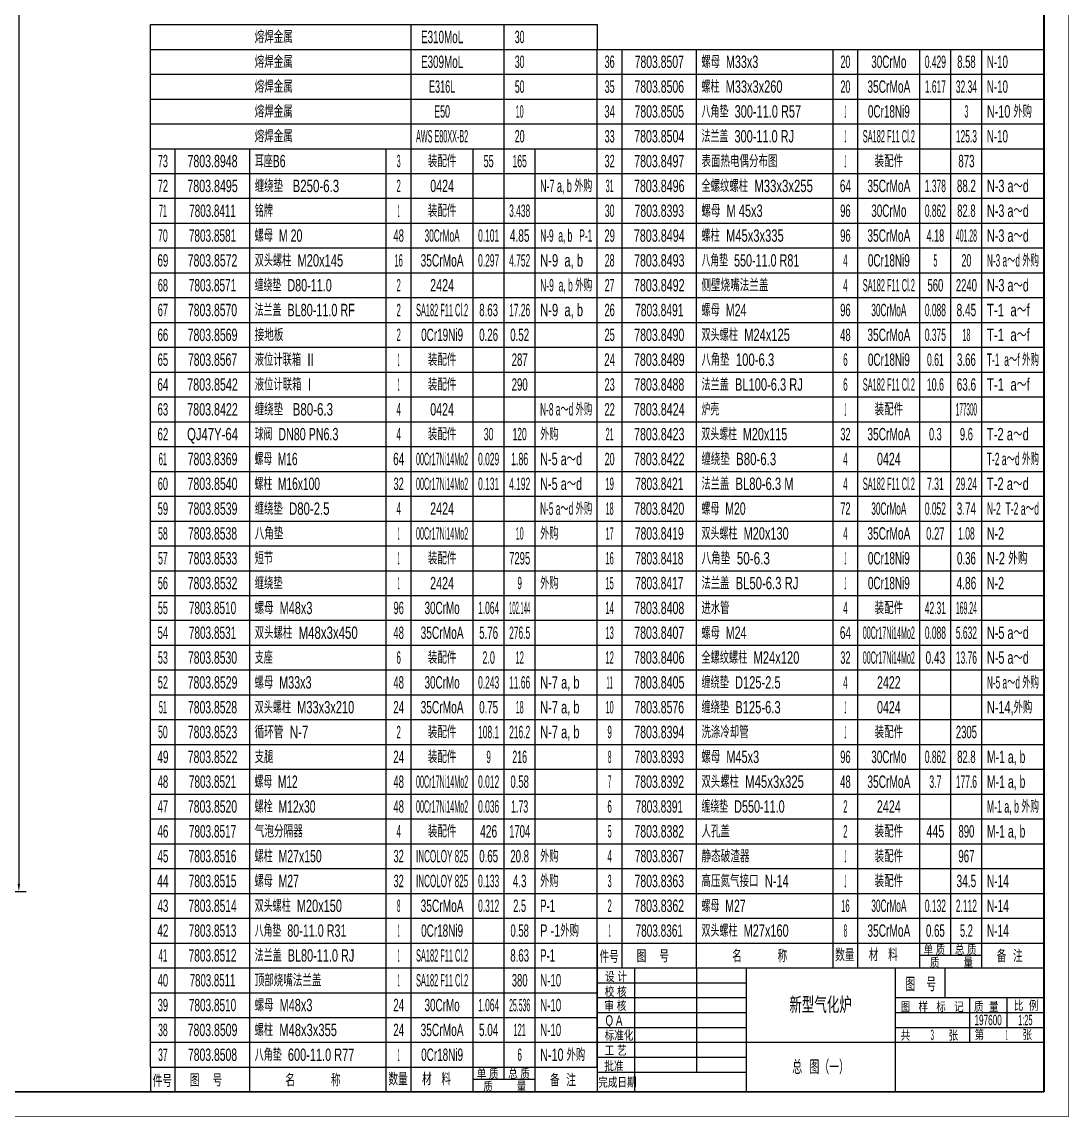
# Model space of a CAD drawing. Extents: x -3 to 21028, y -3 to 29728.
# Drawn here: x 10480 to 21028, y -3 to 11027 of the extents above; entities that cross this region are included whole.
import ezdxf
from ezdxf.enums import TextEntityAlignment as Align

# ---------------------------------------------------------------- set-up
doc = ezdxf.new("R2010")
doc.units = 0
doc.header["$LTSCALE"] = 200
doc.header["$MEASUREMENT"] = 0
doc.layers.get('0').update_dxf_attribs({"linetype": 'CONTINUOUS'})
doc.layers.get('DEFPOINTS').update_dxf_attribs({"linetype": 'CONTINUOUS'})
for name, color, linetype in [('01', 7, 'CONTINUOUS'), ('02', 1, 'CONTINUOUS'), ('08', 1, 'CONTINUOUS'), ('11', 3, 'CONTINUOUS')]:
    doc.layers.add(name, color=color, linetype=linetype)
doc.styles.get("Standard").update_dxf_attribs({"font": 'thenor.shx', "width": 0.707, "bigfont": 'hztxt.shx'})
doc.dimstyles.new('INTE', dxfattribs={"dimscale": 25, "dimtxt": 3.5, "dimasz": 3, "dimexe": 3, "dimexo": 0, "dimgap": 1, "dimtad": 1, "dimdec": 3, "dimdsep": 46, "dimtxsty": 'Standard', "dimcen": 0, "dimclrd": 1, "dimclre": 1, "dimclrt": 3, "dimaunit": 1, "dimadec": 0, "dimazin": 0, "dimtfac": 1, "dimtdec": 4, "dimtofl": 0, "dimtmove": 0, "dimatfit": 0, "dimfxl": 0, "dimtzin": 0, "dimarcsym": 0})

# ---------------------------------------------------------------- blocks, each defined once
blk = doc.blocks.new('*U3')
at = {"layer": '02'}
for points, const_width in [([(841, 0), (841, 1189)], 0.25), ([(831, 10), (831, 1179)], 0.7), ([(25, 10), (831, 10)], 0.7), ([(0, 0), (841, 0)], 0.25)]:
    blk.add_lwpolyline(points, dxfattribs=dict(at, const_width=const_width))
blk = doc.blocks.new('*D438')
at = {"color": 1, "linetype": 'ByBlock'}
for p, q in [((6834, 27965), (10524, 27965)), ((10449, 27890), (10449, 2344)), ((9669, 2269), (10524, 2269))]:
    blk.add_line(p, q, dxfattribs=at)
for points in [[(10437, 27890), (10462, 27890), (10449, 27965)], [(10437, 2344), (10462, 2344), (10449, 2269)]]:
    blk.add_solid(points, dxfattribs=at)
at = {"layer": 'DEFPOINTS', "color": 0, "linetype": 'ByBlock'}
for p in [(6834, 27965), (9669, 2269), (10449, 2269)]:
    blk.add_point(p, dxfattribs=at)
at = {"color": 3, "linetype": 'ByBlock', "insert": (10380, 15117), "char_height": 87.5, "attachment_point": 5, "rotation": 90}
blk.add_mtext('≈25685', dxfattribs=at)
blk = doc.blocks.new('*U442', base_point=(415, 55))
at = {"layer": '01'}
blk.add_line((235, 65), (235, 55), dxfattribs=at)
at = {"layer": '02'}
for p, q in [((235, 65), (415, 65)), ((245, 55), (245, 65)), ((275, 55), (275, 65)), ((330, 55), (330, 65)), ((340, 55), (340, 65)), ((365, 55), (365, 65)), ((377.5, 60), (377.5, 65)), ((390, 55), (390, 65)), ((390, 60), (365, 60))]:
    blk.add_line(p, q, dxfattribs=at)
at = {"color": 3, "width": 0.707}
for s, height, p in [('件号', 5, (235.9, 56.97)), ('图    号', 5, (250.89, 57.19)), ('名           称', 5, (289.35, 57.27)), ('数量', 5, (330.86, 57.68)), ('材   料', 5, (344.38, 57.72)), ('单 质', 4, (366.52, 60.21)), ('总 质', 4, (379.12, 60.21)), ('备  注', 5, (396, 57.27)), ('质', 4, (369.1, 54.98)), ('量', 4, (382.56, 55.08))]:
    blk.add_text(s, height=height, dxfattribs=at).set_placement(p)
blk = doc.blocks.new('LINEBLOCK', base_point=(16275, 2000))
at = {"layer": '01'}
for p, q in [((16275, 1750), (16275, 2000)), ((16525, 1750), (16525, 2000)), ((17275, 1750), (17275, 2000)), ((18650, 1750), (18650, 2000)), ((18900, 1750), (18900, 2000)), ((19525, 1750), (19525, 2000)), ((19837.5, 1750), (19837.5, 2000)), ((20150, 1750), (20150, 2000)), ((20775, 1750), (20775, 2000))]:
    blk.add_line(p, q, dxfattribs=at)
at = {"layer": '02'}
blk.add_line((16275, 2000), (20775, 2000), dxfattribs=at)
blk = doc.blocks.new('*U444', base_point=(16275, 10750))
at = {"layer": '01'}
for p, q in [((16275, 10500), (16275, 10750)), ((16275, 10750), (20775, 10750)), ((16525, 10500), (16525, 10750)), ((17275, 10500), (17275, 10750)), ((18650, 10500), (18650, 10750)), ((18900, 10500), (18900, 10750)), ((19525, 10500), (19525, 10750)), ((19837.5, 10500), (19837.5, 10750)), ((20150, 10500), (20150, 10750)), ((20775, 10500), (20775, 10750))]:
    blk.add_line(p, q, dxfattribs=at)
blk = doc.blocks.new('*U445', base_point=(415, 55))
at = {"layer": '01'}
blk.add_line((235, 65), (235, 55), dxfattribs=at)
at = {"layer": '02'}
for p, q in [((235, 65), (415, 65)), ((245, 55), (245, 65)), ((275, 55), (275, 65)), ((330, 55), (330, 65)), ((340, 55), (340, 65)), ((365, 55), (365, 65)), ((377.5, 60), (377.5, 65)), ((390, 55), (390, 65)), ((390, 60), (365, 60))]:
    blk.add_line(p, q, dxfattribs=at)
at = {"color": 3, "width": 0.707}
for s, height, p in [('件号', 5, (235.9, 56.97)), ('图    号', 5, (250.89, 57.19)), ('名           称', 5, (289.35, 57.27)), ('数量', 5, (330.86, 57.68)), ('材   料', 5, (344.38, 57.72)), ('单 质', 4, (366.52, 60.21)), ('总 质', 4, (379.12, 60.21)), ('备  注', 5, (396, 57.27)), ('质', 4, (369.1, 54.98)), ('量', 4, (382.56, 55.08))]:
    blk.add_text(s, height=height, dxfattribs=at).set_placement(p)

msp = doc.modelspace()

# ---------------------------------------------------------------- linework, layer by layer
at = {"layer": '01'}
for p, q in [((11775, 10500), (11775, 11000)), ((11775, 11000), (16275, 11000)), ((14400, 10500), (14400, 11000)), ((15337.5, 10500), (15337.5, 11000)), ((16275, 11000), (16275, 10750)), ((16275, 10500), (16275, 10750)), ((11775, 10250), (11775, 10500)), ((11775, 10500), (16275, 10500)), ((11775, 10250), (11775, 10500)), ((14400, 10250), (14400, 10500)), ((14400, 10250), (14400, 10500)), ((15337.5, 10250), (15337.5, 10500)), ((15337.5, 10250), (15337.5, 10500)), ((16275, 10250), (16275, 10500)), ((16275, 10250), (16275, 10500)), ((11775, 10000), (11775, 10250)), ((11775, 10000), (11775, 10250)), ((14400, 10000), (14400, 10250)), ((14400, 10000), (14400, 10250)), ((15337.5, 10000), (15337.5, 10250)), ((15337.5, 10000), (15337.5, 10250)), ((16275, 10000), (16275, 10250)), ((16275, 10000), (16275, 10250)), ((11775, 9750), (11775, 10000)), ((11775, 9750), (11775, 10000)), ((14400, 9750), (14400, 10000)), ((14400, 9750), (14400, 10000)), ((15337.5, 9750), (15337.5, 10000)), ((15337.5, 9750), (15337.5, 10000)), ((16275, 9750), (16275, 10000)), ((16275, 9750), (16275, 10000)), ((11775, 9500), (11775, 9750)), ((14400, 9500), (14400, 9750)), ((15337.5, 9500), (15337.5, 9750)), ((16275, 9500), (16275, 9750)), ((16275, 1500), (20775, 1500)), ((16275, 1500), (16275, 250)), ((17775, 1500), (17775, 250)), ((19275, 1500), (19275, 250)), ((19775, 1500), (19775, 1200)), ((19275, 1200), (20775, 1200)), ((20025, 1200), (20025, 750)), ((20400, 1200), (20400, 900)), ((19275, 1050), (20775, 1050)), ((19275, 900), (20775, 900)), ((17775, 750), (20775, 750))]:
    msp.add_line(p, q, dxfattribs=at)
at = {"layer": '02'}
for p, q in [((11775, 10750), (16275, 10750)), ((11775, 10500), (16275, 10500)), ((11775, 10250), (16275, 10250)), ((14400, 10250), (16275, 10250)), ((11775, 10000), (16275, 10000)), ((14400, 10000), (16275, 10000)), ((14400, 9750), (16275, 9750)), ((16650, 1500), (16650, 250)), ((17275, 1500), (17275, 450)), ((16275, 1350), (17775, 1350)), ((16275, 1200), (17775, 1200)), ((16275, 1050), (17775, 1050)), ((16275, 900), (17775, 900)), ((16275, 750), (17775, 750)), ((16275, 600), (17775, 600)), ((16275, 450), (17775, 450))]:
    msp.add_line(p, q, dxfattribs=at)
at = {"layer": '08'}
for p in [(20775, 1500), (16275, 250)]:
    msp.add_point(p, dxfattribs=at)

# ---------------------------------------------------------------- block references
at = {"layer": '01', "xscale": 25, "yscale": 25, "zscale": 25}
for name, p in [('*U3', (0, 0)), ('*U442', (20775, 1500)), ('*U445', (16275, 250))]:
    msp.add_blockref(name, p, dxfattribs=at)
at = {"layer": '08'}
for name, p in [('*U444', (16275, 10750)), ('LINEBLOCK', (16275, 10500)), ('LINEBLOCK', (16275, 10250)), ('LINEBLOCK', (16275, 10000)), ('LINEBLOCK', (11775, 9750)), ('LINEBLOCK', (16275, 9750)), ('LINEBLOCK', (11775, 9500)), ('LINEBLOCK', (16275, 9500)), ('LINEBLOCK', (11775, 9250)), ('LINEBLOCK', (16275, 9250)), ('LINEBLOCK', (11775, 9000)), ('LINEBLOCK', (16275, 9000)), ('LINEBLOCK', (11775, 8750)), ('LINEBLOCK', (16275, 8750)), ('LINEBLOCK', (11775, 8500)), ('LINEBLOCK', (16275, 8500)), ('LINEBLOCK', (11775, 8250)), ('LINEBLOCK', (16275, 8250)), ('LINEBLOCK', (11775, 8000)), ('LINEBLOCK', (16275, 8000)), ('LINEBLOCK', (11775, 7750)), ('LINEBLOCK', (16275, 7750)), ('LINEBLOCK', (11775, 7500)), ('LINEBLOCK', (16275, 7500)), ('LINEBLOCK', (11775, 7250)), ('LINEBLOCK', (16275, 7250)), ('LINEBLOCK', (11775, 7000)), ('LINEBLOCK', (16275, 7000)), ('LINEBLOCK', (11775, 6750)), ('LINEBLOCK', (16275, 6750)), ('LINEBLOCK', (11775, 6500)), ('LINEBLOCK', (16275, 6500)), ('LINEBLOCK', (11775, 6250)), ('LINEBLOCK', (16275, 6250)), ('LINEBLOCK', (11775, 6000)), ('LINEBLOCK', (16275, 6000)), ('LINEBLOCK', (11775, 5750)), ('LINEBLOCK', (16275, 5750)), ('LINEBLOCK', (11775, 5500)), ('LINEBLOCK', (16275, 5500)), ('LINEBLOCK', (11775, 5250)), ('LINEBLOCK', (16275, 5250)), ('LINEBLOCK', (11775, 5000)), ('LINEBLOCK', (16275, 5000)), ('LINEBLOCK', (11775, 4750)), ('LINEBLOCK', (16275, 4750)), ('LINEBLOCK', (11775, 4500)), ('LINEBLOCK', (16275, 4500)), ('LINEBLOCK', (11775, 4250)), ('LINEBLOCK', (16275, 4250)), ('LINEBLOCK', (11775, 4000)), ('LINEBLOCK', (16275, 4000)), ('LINEBLOCK', (11775, 3750)), ('LINEBLOCK', (16275, 3750)), ('LINEBLOCK', (11775, 3500)), ('LINEBLOCK', (16275, 3500)), ('LINEBLOCK', (11775, 3250)), ('LINEBLOCK', (16275, 3250)), ('LINEBLOCK', (11775, 3000)), ('LINEBLOCK', (16275, 3000)), ('LINEBLOCK', (11775, 2750)), ('LINEBLOCK', (16275, 2750)), ('LINEBLOCK', (11775, 2500)), ('LINEBLOCK', (16275, 2500)), ('LINEBLOCK', (11775, 2250)), ('LINEBLOCK', (16275, 2250)), ('LINEBLOCK', (11775, 2000)), ('LINEBLOCK', (16275, 2000)), ('LINEBLOCK', (11775, 1750)), ('LINEBLOCK', (11775, 1500)), ('LINEBLOCK', (11775, 1250)), ('LINEBLOCK', (11775, 1000)), ('LINEBLOCK', (11775, 750))]:
    msp.add_blockref(name, p, dxfattribs=at)

# ---------------------------------------------------------------- texts
at = {"color": 3, "width": 0.707}
for s, height, p in [('设 计', 105, (16354.0185, 1357.8452)), ('图   号', 140, (19379.9849, 1263.6042)), ('校 核', 105, (16350.2337, 1204.7429)), ('审 核', 105, (16346.7488, 1063.3467)), ('图   样   标   记', 105, (19331.8667, 1053.9459)), ('质  量', 105, (20069.5229, 1055.4882)), ('比  例', 105, (20471.3597, 1066.0144)), ('Q A', 105, (16358.0665, 917.8735)), ('第              张', 105, (20076.0206, 771.4561)), ('标准化', 105, (16350.2337, 765.8592)), ('共              张', 105, (19331.5832, 766.193)), ('工 艺', 105, (16350.2337, 614.0694)), ('批准', 105, (16346.7488, 457.421)), ('完成日期', 105, (16285.5662, 293.145))]:
    msp.add_text(s, height=height, dxfattribs=at).set_placement(p)
at = {"layer": '11'}
for s, height, width, p, p2 in [('熔焊金属', 125, 0.698051, (12825, 10812.5), (13207.9583, 10812.5)), ('E310MoL', 125, 0.714962, (14500.2456, 10812.5), (14924.7544, 10812.5)), ('30', 125, 0.622213, (15445.109, 10812.5), (15542.391, 10812.5)), ('熔焊金属', 125, 0.698051, (12825, 10562.5), (13207.9583, 10562.5)), ('螺母  M33x3', 125, 0.692153, (17325, 10562.5), (17897.2064, 10562.5)), ('E309MoL', 125, 0.685591, (14500.2456, 10562.5), (14924.7544, 10562.5)), ('30', 125, 0.622213, (15445.109, 10562.5), (15542.391, 10562.5)), ('36', 125, 0.625398, (16349.2018, 10562.5), (16450.7982, 10562.5)), ('7803.8507', 125, 0.688557, (16652.55, 10562.5), (17147.45, 10562.5)), ('20', 125, 0.636567, (18725.2369, 10562.5), (18824.7631, 10562.5)), ('30CrMo', 125, 0.681446, (19035.75, 10562.5), (19389.25, 10562.5)), ('0.429', 125, 0.544594, (19575, 10562.5), (19787.5, 10562.5)), ('8.58', 125, 0.659867, (19900.9562, 10562.5), (20086.5438, 10562.5)), ('N-10', 125, 0.665425, (20200, 10562.5), (20412.1696, 10562.5)), ('熔焊金属', 125, 0.698051, (12825, 10312.5), (13207.9583, 10312.5)), ('E316L', 125, 0.673333, (14579.9375, 10312.5), (14845.0625, 10312.5)), ('50', 125, 0.622213, (15445.109, 10312.5), (15542.391, 10312.5)), ('35', 125, 0.624881, (16349.5634, 10312.5), (16450.4366, 10312.5)), ('7803.8506', 125, 0.688714, (16650.358, 10312.5), (17149.642, 10312.5)), ('螺柱  M33x3x260', 125, 0.696524, (17325, 10312.5), (18141.0654, 10312.5)), ('20', 125, 0.636567, (18725.2369, 10312.5), (18824.7631, 10312.5)), ('35CrMoA', 125, 0.686, (18995.9813, 10312.5), (19429.0187, 10312.5)), ('1.617', 125, 0.665412, (19575.2, 10312.5), (19787.3, 10312.5)), ('32.34', 125, 0.557377, (19887.5, 10312.5), (20100, 10312.5)), ('N-10', 125, 0.665425, (20200, 10312.5), (20412.1696, 10312.5)), ('熔焊金属', 125, 0.698051, (12825, 10062.5), (13207.9583, 10062.5)), ('E50', 125, 0.652637, (14632.9277, 10062.5), (14792.0723, 10062.5)), ('10', 125, 0.606076, (15453.9465, 10062.5), (15533.5535, 10062.5)), ('34', 125, 0.628444, (16346.975, 10062.5), (16453.025, 10062.5)), ('7803.8505', 125, 0.688688, (16650.7197, 10062.5), (17149.2803, 10062.5)), ('八角垫  300-11.0 R57', 125, 0.705275, (17325, 10062.5), (18328.5472, 10062.5)), ('1', 125, 0.404, (18766.1625, 10062.5), (18783.8375, 10062.5)), ('0Cr18Ni9', 125, 0.685565, (19001.6204, 10062.5), (19423.3796, 10062.5)), ('3', 125, 0.527686, (19974.2447, 10062.5), (20013.2553, 10062.5)), ('N-10 外购', 125, 0.686934, (20200, 10062.5), (20653.822, 10062.5)), ('熔焊金属', 125, 0.698051, (12825, 9812.5), (13207.9583, 9812.5)), ('AWS E80XX-B2', 125, 0.456023, (14450, 9812.5), (14975, 9812.5)), ('20', 125, 0.636567, (15443.9869, 9812.5), (15543.5131, 9812.5)), ('33', 125, 0.624881, (16349.5634, 9812.5), (16450.4366, 9812.5)), ('7803.8504', 125, 0.688872, (16648.1312, 9812.5), (17151.8688, 9812.5)), ('法兰盖  300-11.0 RJ', 125, 0.702071, (17325, 9812.5), (18257.4164, 9812.5)), ('1', 125, 0.404, (18766.1625, 9812.5), (18783.8375, 9812.5)), ('SA182 F11 Cl.2', 125, 0.517875, (18950, 9812.5), (19475, 9812.5)), ('125.3', 125, 0.609009, (19887.5, 9812.5), (20100, 9812.5)), ('N-10', 125, 0.665425, (20200, 9812.5), (20412.1696, 9812.5)), ('73', 125, 0.624881, (11849.5634, 9562.5), (11950.4366, 9562.5)), ('7803.8948', 125, 0.688883, (12147.9768, 9562.5), (12652.0232, 9562.5)), ('耳座B6', 125, 0.685311, (12825, 9562.5), (13135.2597, 9562.5)), ('3', 125, 0.527686, (14255.4947, 9562.5), (14294.5053, 9562.5)), ('装配件', 125, 0.693176, (14568.8906, 9562.5), (14856.1094, 9562.5)), ('55', 125, 0.624881, (15130.8134, 9562.5), (15231.6866, 9562.5)), ('165', 125, 0.647801, (15421.2197, 9562.5), (15566.2803, 9562.5)), ('32', 125, 0.626049, (16348.7399, 9562.5), (16451.2601, 9562.5)), ('7803.8497', 125, 0.688883, (16647.9768, 9562.5), (17152.0232, 9562.5)), ('表面热电偶分布图', 125, 0.699526, (17325, 9562.5), (18090.9167, 9562.5)), ('1', 125, 0.404, (18766.1625, 9562.5), (18783.8375, 9562.5)), ('装配件', 125, 0.693176, (19068.8906, 9562.5), (19356.1094, 9562.5)), ('873', 125, 0.653747, (19912.3822, 9562.5), (20075.1178, 9562.5)), ('72', 125, 0.626049, (11848.7399, 9312.5), (11951.2601, 9312.5)), ('7803.8495', 125, 0.68901, (12146.1465, 9312.5), (12653.8535, 9312.5)), ('缠绕垫   B250-6.3', 125, 0.699595, (12825, 9312.5), (13675.424, 9312.5)), ('2', 125, 0.562593, (14253.5491, 9312.5), (14296.4509, 9312.5)), ('0424', 125, 0.669985, (14593.159, 9312.5), (14831.841, 9312.5)), ('N-7 a, b 外购', 125, 0.572583, (15700, 9312.5), (16225, 9312.5)), ('31', 125, 0.606, (16360.2313, 9312.5), (16439.7687, 9312.5)), ('7803.8496', 125, 0.689035, (16645.7849, 9312.5), (17154.2151, 9312.5)), ('全螺纹螺柱  M33x3x255', 125, 0.704432, (17325, 9312.5), (18447.4226, 9312.5)), ('64', 125, 0.659784, (18719.3307, 9312.5), (18830.6693, 9312.5)), ('35CrMoA', 125, 0.686, (18995.9813, 9312.5), (19429.0187, 9312.5)), ('1.378', 125, 0.618182, (19575, 9312.5), (19787.5, 9312.5)), ('88.2', 125, 0.661092, (19898.3024, 9312.5), (20089.1976, 9312.5)), ('N-3 a～d', 125, 0.685513, (20200, 9312.5), (20622.9159, 9312.5)), ('71', 125, 0.606, (11860.2313, 9062.5), (11939.7687, 9062.5)), ('7803.8411', 125, 0.687541, (12165.8062, 9062.5), (12634.1938, 9062.5)), ('铭牌', 125, 0.665412, (12825, 9062.5), (13008.2963, 9062.5)), ('1', 125, 0.404, (14266.1625, 9062.5), (14283.8375, 9062.5)), ('装配件', 125, 0.693176, (14568.8906, 9062.5), (14856.1094, 9062.5)), ('3.438', 125, 0.557377, (15387.5, 9062.5), (15600, 9062.5)), ('30', 125, 0.622213, (16351.359, 9062.5), (16448.641, 9062.5)), ('7803.8393', 125, 0.688699, (16650.5653, 9062.5), (17149.4347, 9062.5)), ('螺母  M 45x3', 125, 0.693196, (17325, 9062.5), (17941.3939, 9062.5)), ('96', 125, 0.646195, (18722.3715, 9062.5), (18827.6285, 9062.5)), ('30CrMo', 125, 0.681446, (19035.75, 9062.5), (19389.25, 9062.5)), ('0.862', 125, 0.564773, (19575, 9062.5), (19787.5, 9062.5)), ('82.8', 125, 0.659867, (19900.9562, 9062.5), (20086.5438, 9062.5)), ('N-3 a～d', 125, 0.685513, (20200, 9062.5), (20622.9159, 9062.5)), ('70', 125, 0.622213, (11851.359, 8812.5), (11948.641, 8812.5)), ('7803.8581', 125, 0.687892, (12161.3875, 8812.5), (12638.6125, 8812.5)), ('螺母  M 20', 125, 0.68938, (12825, 8812.5), (13305.2404, 8812.5)), ('48', 125, 0.628444, (14221.975, 8812.5), (14328.025, 8812.5)), ('30CrMoA', 125, 0.56, (14535.75, 8812.5), (14889.25, 8812.5)), ('0.101', 125, 0.66563, (15075.1652, 8812.5), (15287.3348, 8812.5)), ('4.85', 125, 0.662654, (15394.7072, 8812.5), (15592.7928, 8812.5)), ('N-9  a, b   P-1', 125, 0.511977, (15700, 8812.5), (16225, 8812.5)), ('29', 125, 0.640341, (16347.1081, 8812.5), (16452.8919, 8812.5)), ('7803.8494', 125, 0.689187, (16643.5581, 8812.5), (17156.4419, 8812.5)), ('螺柱  M45x3x335', 125, 0.696679, (17325, 8812.5), (18153.4939, 8812.5)), ('96', 125, 0.646195, (18722.3715, 8812.5), (18827.6285, 8812.5)), ('35CrMoA', 125, 0.686, (18995.9813, 8812.5), (19429.0187, 8812.5)), ('4.18', 125, 0.657674, (19592.875, 8812.5), (19769.625, 8812.5)), ('401.28', 125, 0.478873, (19887.5, 8812.5), (20100, 8812.5)), ('N-3 a～d', 125, 0.685513, (20200, 8812.5), (20622.9159, 8812.5)), ('69', 125, 0.658769, (11845.5859, 8562.5), (11954.4141, 8562.5)), ('7803.8572', 125, 0.688747, (12149.8961, 8562.5), (12650.1039, 8562.5)), ('双头螺柱  M20x145', 125, 0.703125, (12825, 8562.5), (13715.8474, 8562.5)), ('16', 125, 0.610556, (14233.0393, 8562.5), (14316.9607, 8562.5)), ('35CrMoA', 125, 0.686, (14495.9813, 8562.5), (14929.0187, 8562.5)), ('0.297', 125, 0.575589, (15075, 8562.5), (15287.5, 8562.5)), ('4.752', 125, 0.546613, (15387.5, 8562.5), (15600, 8562.5)), ('N-9  a, b', 125, 0.685957, (15700, 8562.5), (16132.1306, 8562.5)), ('28', 125, 0.636523, (16350.2717, 8562.5), (16449.7283, 8562.5)), ('7803.8493', 125, 0.68901, (16646.1465, 8562.5), (17153.8535, 8562.5)), ('八角垫  550-11.0 R81', 125, 0.705244, (17325, 8562.5), (18310.8722, 8562.5)), ('4', 125, 0.543846, (18752.9062, 8562.5), (18797.0938, 8562.5)), ('0Cr18Ni9', 125, 0.685565, (19001.6204, 8562.5), (19423.3796, 8562.5)), ('5', 125, 0.527686, (19661.7447, 8562.5), (19700.7553, 8562.5)), ('20', 125, 0.636567, (19943.9869, 8562.5), (20043.5131, 8562.5)), ('N-3 a～d 外购', 125, 0.547541, (20200, 8562.5), (20725, 8562.5)), ('68', 125, 0.656007, (11848.7495, 8312.5), (11951.2505, 8312.5)), ('7803.8571', 125, 0.687892, (12161.3875, 8312.5), (12638.6125, 8312.5)), ('缠绕垫  D80-11.0', 125, 0.698895, (12825, 8312.5), (13601.133, 8312.5)), ('2', 125, 0.562593, (14253.5491, 8312.5), (14296.4509, 8312.5)), ('2424', 125, 0.676089, (14592.0717, 8312.5), (14832.9283, 8312.5)), ('N-9  a, b 外购', 125, 0.542728, (15700, 8312.5), (16225, 8312.5)), ('27', 125, 0.636523, (16350.2717, 8312.5), (16449.7283, 8312.5)), ('7803.8492', 125, 0.689067, (16645.323, 8312.5), (17154.677, 8312.5)), ('侧壁烧嘴法兰盖', 125, 0.698523, (17325, 8312.5), (17999.2685, 8312.5)), ('4', 125, 0.543846, (18752.9062, 8312.5), (18797.0938, 8312.5)), ('SA182 F11 Cl.2', 125, 0.517875, (18950, 8312.5), (19475, 8312.5)), ('560', 125, 0.652637, (19601.6777, 8312.5), (19760.8223, 8312.5)), ('2240', 125, 0.618005, (19887.5, 8312.5), (20100, 8312.5)), ('N-3 a～d', 125, 0.685513, (20200, 8312.5), (20622.9159, 8312.5)), ('67', 125, 0.656007, (11848.7495, 8062.5), (11951.2505, 8062.5)), ('7803.8570', 125, 0.688559, (12152.5152, 8062.5), (12647.4848, 8062.5)), ('法兰盖  BL80-11.0 RF', 125, 0.702439, (12825, 8062.5), (13833.2933, 8062.5)), ('2', 125, 0.562593, (14253.5491, 8062.5), (14296.4509, 8062.5)), ('SA182 F11 Cl.2', 125, 0.517875, (14450, 8062.5), (14975, 8062.5)), ('8.63', 125, 0.660719, (15086.6259, 8062.5), (15275.8741, 8062.5)), ('17.26', 125, 0.607228, (15387.5, 8062.5), (15600, 8062.5)), ('N-9  a, b', 125, 0.685957, (15700, 8062.5), (16132.1306, 8062.5)), ('26', 125, 0.639213, (16348.0797, 8062.5), (16451.9203, 8062.5)), ('7803.8491', 125, 0.688242, (16656.8143, 8062.5), (17143.1857, 8062.5)), ('螺母  M24', 125, 0.688375, (17325, 8062.5), (17778.6583, 8062.5)), ('96', 125, 0.646195, (18722.3715, 8062.5), (18827.6285, 8062.5)), ('30CrMoA', 125, 0.56, (19035.75, 8062.5), (19389.25, 8062.5)), ('0.088', 125, 0.576271, (19575, 8062.5), (19787.5, 8062.5)), ('8.45', 125, 0.662654, (19894.7072, 8062.5), (20092.7928, 8062.5)), ('T-1  a～f', 125, 0.685939, (20200, 8062.5), (20631.7534, 8062.5)), ('接地板', 125, 0.695217, (12825, 7812.5), (13114.6736, 7812.5)), ('0Cr19Ni9', 125, 0.68558, (14501.466, 7812.5), (14923.534, 7812.5)), ('双头螺柱  M24x125', 125, 0.703125, (17325, 7812.5), (18215.8474, 7812.5)), ('T-1  a～f', 125, 0.685939, (20200, 7812.5), (20631.7534, 7812.5)), ('66', 125, 0.657953, (11846.5575, 7812.5), (11953.4425, 7812.5)), ('7803.8569', 125, 0.688783, (12149.3865, 7812.5), (12650.6135, 7812.5)), ('2', 125, 0.562593, (14253.5491, 7812.5), (14296.4509, 7812.5)), ('0.26', 125, 0.661125, (15086.2295, 7812.5), (15276.2705, 7812.5)), ('0.52', 125, 0.661333, (15398.2676, 7812.5), (15589.2324, 7812.5)), ('25', 125, 0.638783, (16348.4414, 7812.5), (16451.5586, 7812.5)), ('7803.8490', 125, 0.688885, (16647.9421, 7812.5), (17152.0579, 7812.5)), ('48', 125, 0.628444, (18721.975, 7812.5), (18828.025, 7812.5)), ('35CrMoA', 125, 0.686, (18995.9813, 7812.5), (19429.0187, 7812.5)), ('0.375', 125, 0.568292, (19575, 7812.5), (19787.5, 7812.5)), ('18', 125, 0.606, (19953.9813, 7812.5), (20033.5187, 7812.5)), ('65', 125, 0.657642, (11846.9192, 7562.5), (11953.0808, 7562.5)), ('7803.8567', 125, 0.688557, (12152.55, 7562.5), (12647.45, 7562.5)), ('液位计联箱  II', 125, 0.698343, (12825, 7562.5), (13419.0764, 7562.5)), ('1', 125, 0.404, (14266.1625, 7562.5), (14283.8375, 7562.5)), ('装配件', 125, 0.693176, (14568.8906, 7562.5), (14856.1094, 7562.5)), ('287', 125, 0.661822, (15413.0904, 7562.5), (15574.4096, 7562.5)), ('24', 125, 0.641743, (16345.8529, 7562.5), (16454.1471, 7562.5)), ('7803.8489', 125, 0.689091, (16644.9677, 7562.5), (17155.0323, 7562.5)), ('八角垫  100-6.3', 125, 0.704641, (17325, 7562.5), (18058.2453, 7562.5)), ('6', 125, 0.600695, (18752.4887, 7562.5), (18797.5113, 7562.5)), ('0Cr18Ni9', 125, 0.685565, (19001.6204, 7562.5), (19423.3796, 7562.5)), ('0.61', 125, 0.65554, (19597.259, 7562.5), (19765.241, 7562.5)), ('3.66', 125, 0.660883, (19898.7643, 7562.5), (20088.7357, 7562.5)), ('T-1  a～f 外购', 125, 0.540495, (20200, 7562.5), (20725, 7562.5)), ('64', 125, 0.659784, (11844.3307, 7312.5), (11955.6693, 7312.5)), ('7803.8542', 125, 0.689056, (12145.4774, 7312.5), (12654.5226, 7312.5)), ('液位计联箱  I', 125, 0.697944, (12825, 7312.5), (13392.5639, 7312.5)), ('1', 125, 0.404, (14266.1625, 7312.5), (14283.8375, 7312.5)), ('装配件', 125, 0.693176, (14568.8906, 7312.5), (14856.1094, 7312.5)), ('290', 125, 0.661921, (15412.9012, 7312.5), (15574.5988, 7312.5)), ('23', 125, 0.638783, (16348.4414, 7312.5), (16451.5586, 7312.5)), ('7803.8488', 125, 0.688872, (16648.1312, 7312.5), (17151.8688, 7312.5)), ('法兰盖  BL100-6.3 RJ', 125, 0.702495, (17325, 7312.5), (18345.7914, 7312.5)), ('6', 125, 0.600695, (18752.4887, 7312.5), (18797.5113, 7312.5)), ('SA182 F11 Cl.2', 125, 0.517875, (18950, 7312.5), (19475, 7312.5)), ('10.6', 125, 0.656491, (19595.1018, 7312.5), (19767.3982, 7312.5)), ('63.6', 125, 0.679282, (19896.12, 7312.5), (20091.38, 7312.5)), ('T-1  a～f', 125, 0.685939, (20200, 7312.5), (20631.7534, 7312.5)), ('63', 125, 0.657642, (11846.9192, 7062.5), (11953.0808, 7062.5)), ('7803.8422', 125, 0.689056, (12145.4774, 7062.5), (12654.5226, 7062.5)), ('缠绕垫   B80-6.3', 125, 0.699021, (12825, 7062.5), (13613.5615, 7062.5)), ('4', 125, 0.543846, (14252.9062, 7062.5), (14297.0938, 7062.5)), ('0424', 125, 0.669985, (14593.159, 7062.5), (14831.841, 7062.5)), ('N-8 a～d 外购', 125, 0.547541, (15700, 7062.5), (16225, 7062.5)), ('22', 125, 0.639754, (16347.6178, 7062.5), (16452.3822, 7062.5)), ('7803.8424', 125, 0.689176, (16643.7125, 7062.5), (17156.2875, 7062.5)), ('炉壳', 125, 0.669952, (17325, 7062.5), (17502.5683, 7062.5)), ('1', 125, 0.404, (18766.1625, 7062.5), (18783.8375, 7062.5)), ('装配件', 125, 0.693176, (19068.8906, 7062.5), (19356.1094, 7062.5)), ('177300', 125, 0.441468, (19887.5, 7062.5), (20100, 7062.5)), ('球阀  DN80 PN6.3', 125, 0.701552, (12825, 6812.5), (13668.0595, 6812.5)), ('装配件', 125, 0.693176, (14568.8906, 6812.5), (14856.1094, 6812.5)), ('外购', 125, 0.677042, (15700, 6812.5), (15884.9329, 6812.5)), ('双头螺柱  M20x115', 125, 0.703007, (17325, 6812.5), (18189.3349, 6812.5)), ('62', 125, 0.658345, (11846.0956, 6812.5), (11953.9044, 6812.5)), ('QJ47Y-64', 125, 0.689176, (12143.7125, 6812.5), (12656.2875, 6812.5)), ('4', 125, 0.543846, (14252.9062, 6812.5), (14297.0938, 6812.5)), ('30', 125, 0.622213, (15132.609, 6812.5), (15229.891, 6812.5)), ('120', 125, 0.646427, (15423.0152, 6812.5), (15564.4848, 6812.5)), ('21', 125, 0.623098, (16359.1092, 6812.5), (16440.8908, 6812.5)), ('7803.8423', 125, 0.688999, (16646.3009, 6812.5), (17153.6991, 6812.5)), ('32', 125, 0.626049, (18723.7399, 6812.5), (18826.2601, 6812.5)), ('35CrMoA', 125, 0.686, (18995.9813, 6812.5), (19429.0187, 6812.5)), ('0.3', 125, 0.640711, (19617.5224, 6812.5), (19744.9776, 6812.5)), ('9.6', 125, 0.657574, (19927.8652, 6812.5), (20059.6348, 6812.5)), ('T-2 a～d', 125, 0.685513, (20200, 6812.5), (20622.9159, 6812.5)), ('61', 125, 0.646294, (11857.587, 6562.5), (11942.413, 6562.5)), ('7803.8369', 125, 0.688783, (12149.3865, 6562.5), (12650.6135, 6562.5)), ('螺母  M16', 125, 0.687446, (12825, 6562.5), (13256.5298, 6562.5)), ('64', 125, 0.659784, (14219.3307, 6562.5), (14330.6693, 6562.5)), ('00Cr17Ni14Mo2', 125, 0.493534, (14450, 6562.5), (14975, 6562.5)), ('0.029', 125, 0.562617, (15075, 6562.5), (15287.5, 6562.5)), ('1.86', 125, 0.656491, (15407.6018, 6562.5), (15579.8982, 6562.5)), ('N-5 a～d', 125, 0.685513, (15700, 6562.5), (16122.9159, 6562.5)), ('20', 125, 0.636567, (16350.2369, 6562.5), (16449.7631, 6562.5)), ('7803.8422', 125, 0.689056, (16645.4774, 6562.5), (17154.5226, 6562.5)), ('缠绕垫  B80-6.3', 125, 0.698651, (17325, 6562.5), (18078.2115, 6562.5)), ('4', 125, 0.543846, (18752.9062, 6562.5), (18797.0938, 6562.5)), ('0424', 125, 0.669985, (19093.159, 6562.5), (19331.841, 6562.5)), ('T-2 a～d 外购', 125, 0.547541, (20200, 6562.5), (20725, 6562.5)), ('60', 125, 0.656039, (11848.7147, 6312.5), (11951.2853, 6312.5)), ('7803.8540', 125, 0.688874, (12148.0965, 6312.5), (12651.9035, 6312.5)), ('螺柱  M16x100', 125, 0.694034, (12825, 6312.5), (13481.9904, 6312.5)), ('32', 125, 0.626049, (14223.7399, 6312.5), (14326.2601, 6312.5)), ('00Cr17Ni14Mo2', 125, 0.493534, (14450, 6312.5), (14975, 6312.5)), ('0.131', 125, 0.66563, (15075.1652, 6312.5), (15287.3348, 6312.5)), ('4.192', 125, 0.58348, (15387.5, 6312.5), (15600, 6312.5)), ('N-5 a～d', 125, 0.685513, (15700, 6312.5), (16122.9159, 6312.5)), ('19', 125, 0.612447, (16357.0677, 6312.5), (16442.9323, 6312.5)), ('7803.8421', 125, 0.68823, (16656.9688, 6312.5), (17143.0312, 6312.5)), ('法兰盖  BL80-6.3 M', 125, 0.702052, (17325, 6312.5), (18253.7558, 6312.5)), ('4', 125, 0.543846, (18752.9062, 6312.5), (18797.0938, 6312.5)), ('SA182 F11 Cl.2', 125, 0.517875, (18950, 6312.5), (19475, 6312.5)), ('7.31', 125, 0.655268, (19597.2938, 6312.5), (19765.2062, 6312.5)), ('29.24', 125, 0.556739, (19887.5, 6312.5), (20100, 6312.5)), ('T-2 a～d', 125, 0.685513, (20200, 6312.5), (20622.9159, 6312.5)), ('59', 125, 0.626756, (11848.2302, 6062.5), (11951.7698, 6062.5)), ('7803.8539', 125, 0.688783, (12149.3865, 6062.5), (12650.6135, 6062.5)), ('缠绕垫  D80-2.5', 125, 0.698651, (12825, 6062.5), (13578.2115, 6062.5)), ('4', 125, 0.543846, (14252.9062, 6062.5), (14297.0938, 6062.5)), ('2424', 125, 0.676089, (14592.0717, 6062.5), (14832.9283, 6062.5)), ('N-5 a～d 外购', 125, 0.547541, (15700, 6062.5), (16225, 6062.5)), ('18', 125, 0.606, (16360.2313, 6062.5), (16439.7687, 6062.5)), ('7803.8420', 125, 0.688874, (16648.0965, 6062.5), (17151.9035, 6062.5)), ('螺母  M20', 125, 0.688018, (17325, 6062.5), (17769.8904, 6062.5)), ('72', 125, 0.626049, (18723.7399, 6062.5), (18826.2601, 6062.5)), ('30CrMoA', 125, 0.56, (19035.75, 6062.5), (19389.25, 6062.5)), ('0.052', 125, 0.564773, (19575, 6062.5), (19787.5, 6062.5)), ('3.74', 125, 0.661872, (19896.5375, 6062.5), (20090.9625, 6062.5)), ('N-2  T-2 a～d', 125, 0.529269, (20200, 6062.5), (20725, 6062.5)), ('58', 125, 0.62216, (11851.3937, 5812.5), (11948.6063, 5812.5)), ('7803.8538', 125, 0.688557, (12152.55, 5812.5), (12647.45, 5812.5)), ('八角垫', 125, 0.701025, (12825, 5812.5), (13113.037, 5812.5)), ('1', 125, 0.404, (14266.1625, 5812.5), (14283.8375, 5812.5)), ('00Cr17Ni14Mo2', 125, 0.493534, (14450, 5812.5), (14975, 5812.5)), ('10', 125, 0.606076, (15453.9465, 5812.5), (15533.5535, 5812.5)), ('外购', 125, 0.677042, (15700, 5812.5), (15884.9329, 5812.5)), ('17', 125, 0.606, (16360.2313, 5812.5), (16439.7687, 5812.5)), ('7803.8419', 125, 0.688465, (16653.8052, 5812.5), (17146.1948, 5812.5)), ('双头螺柱  M20x130', 125, 0.70307, (17325, 5812.5), (18203.4189, 5812.5)), ('4', 125, 0.543846, (18752.9062, 5812.5), (18797.0938, 5812.5)), ('35CrMoA', 125, 0.686, (18995.9813, 5812.5), (19429.0187, 5812.5)), ('0.27', 125, 0.660114, (19588.4215, 5812.5), (19774.0785, 5812.5)), ('1.08', 125, 0.655268, (19909.7938, 5812.5), (20077.7062, 5812.5)), ('N-2', 125, 0.656741, (20200, 5812.5), (20373.2202, 5812.5)), ('57', 125, 0.62216, (11851.3937, 5562.5), (11948.6063, 5562.5)), ('7803.8533', 125, 0.688688, (12150.7197, 5562.5), (12649.2803, 5562.5)), ('短节', 125, 0.677042, (12825, 5562.5), (13009.9329, 5562.5)), ('1', 125, 0.404, (14266.1625, 5562.5), (14283.8375, 5562.5)), ('装配件', 125, 0.693176, (14568.8906, 5562.5), (14856.1094, 5562.5)), ('7295', 125, 0.630818, (15387.5, 5562.5), (15600, 5562.5)), ('16', 125, 0.610556, (16358.0393, 5562.5), (16441.9607, 5562.5)), ('7803.8418', 125, 0.68823, (16656.9688, 5562.5), (17143.0312, 5562.5)), ('八角垫  50-6.3', 125, 0.70449, (17325, 5562.5), (18014.0578, 5562.5)), ('1', 125, 0.404, (18766.1625, 5562.5), (18783.8375, 5562.5)), ('0Cr18Ni9', 125, 0.685565, (19001.6204, 5562.5), (19423.3796, 5562.5)), ('0.36', 125, 0.661125, (19898.7295, 5562.5), (20088.7705, 5562.5)), ('N-2 外购', 125, 0.684838, (20200, 5562.5), (20609.6345, 5562.5)), ('56', 125, 0.625398, (11849.2018, 5312.5), (11950.7982, 5312.5)), ('7803.8532', 125, 0.688747, (12149.8961, 5312.5), (12650.1039, 5312.5)), ('缠绕垫', 125, 0.685093, (12825, 5312.5), (13106.4907, 5312.5)), ('1', 125, 0.404, (14266.1625, 5312.5), (14283.8375, 5312.5)), ('2424', 125, 0.676089, (14592.0717, 5312.5), (14832.9283, 5312.5)), ('9', 125, 0.579528, (15471.2356, 5312.5), (15516.2644, 5312.5)), ('外购', 125, 0.677042, (15700, 5312.5), (15884.9329, 5312.5)), ('15', 125, 0.609833, (16358.4009, 5312.5), (16441.5991, 5312.5)), ('7803.8417', 125, 0.68823, (16656.9688, 5312.5), (17143.0312, 5312.5)), ('法兰盖  BL50-6.3 RJ', 125, 0.702292, (17325, 5312.5), (18301.6039, 5312.5)), ('1', 125, 0.404, (18766.1625, 5312.5), (18783.8375, 5312.5)), ('0Cr18Ni9', 125, 0.685565, (19001.6204, 5312.5), (19423.3796, 5312.5)), ('4.86', 125, 0.662805, (19894.3455, 5312.5), (20093.1545, 5312.5)), ('N-2', 125, 0.656741, (20200, 5312.5), (20373.2202, 5312.5)), ('55', 125, 0.624881, (11849.5634, 5062.5), (11950.4366, 5062.5)), ('7803.8510', 125, 0.687895, (12161.3527, 5062.5), (12638.6473, 5062.5)), ('螺母  M48x3', 125, 0.692374, (12825, 5062.5), (13406.0439, 5062.5)), ('96', 125, 0.646195, (14222.3715, 5062.5), (14327.6285, 5062.5)), ('30CrMo', 125, 0.681446, (14535.75, 5062.5), (14889.25, 5062.5)), ('1.064', 125, 0.596491, (15075, 5062.5), (15287.5, 5062.5)), ('102.144', 125, 0.409639, (15387.5, 5062.5), (15600, 5062.5)), ('14', 125, 0.614783, (16355.8125, 5062.5), (16444.1875, 5062.5)), ('7803.8408', 125, 0.688872, (16648.1312, 5062.5), (17151.8688, 5062.5)), ('进水管', 125, 0.6969, (17325, 5062.5), (17607.309, 5062.5)), ('4', 125, 0.543846, (18752.9062, 5062.5), (18797.0938, 5062.5)), ('装配件', 125, 0.693176, (19068.8906, 5062.5), (19356.1094, 5062.5)), ('42.31', 125, 0.596491, (19575, 5062.5), (19787.5, 5062.5)), ('169.24', 125, 0.478402, (19887.5, 5062.5), (20100, 5062.5)), ('54', 125, 0.628444, (11846.975, 4812.5), (11953.025, 4812.5)), ('7803.8531', 125, 0.687892, (12161.3875, 4812.5), (12638.6125, 4812.5)), ('双头螺柱  M48x3x450', 125, 0.70367, (12825, 4812.5), (13862.4939, 4812.5)), ('48', 125, 0.628444, (14221.975, 4812.5), (14328.025, 4812.5)), ('35CrMoA', 125, 0.686, (14495.9813, 4812.5), (14929.0187, 4812.5)), ('5.76', 125, 0.660883, (15086.2643, 4812.5), (15276.2357, 4812.5)), ('276.5', 125, 0.568292, (15387.5, 4812.5), (15600, 4812.5)), ('13', 125, 0.609833, (16358.4009, 4812.5), (16441.5991, 4812.5)), ('7803.8407', 125, 0.688872, (16648.1312, 4812.5), (17151.8688, 4812.5)), ('螺母  M24', 125, 0.688375, (17325, 4812.5), (17778.6583, 4812.5)), ('64', 125, 0.659784, (18719.3307, 4812.5), (18830.6693, 4812.5)), ('00Cr17Ni14Mo2', 125, 0.493534, (18950, 4812.5), (19475, 4812.5)), ('0.088', 125, 0.576271, (19575, 4812.5), (19787.5, 4812.5)), ('5.632', 125, 0.564773, (19887.5, 4812.5), (20100, 4812.5)), ('N-5 a～d', 125, 0.685513, (20200, 4812.5), (20622.9159, 4812.5)), ('53', 125, 0.624881, (11849.5634, 4562.5), (11950.4366, 4562.5)), ('7803.8530', 125, 0.688559, (12152.5152, 4562.5), (12647.4848, 4562.5)), ('支座', 125, 0.676786, (12825, 4562.5), (13008.2963, 4562.5)), ('6', 125, 0.600695, (14252.4887, 4562.5), (14297.5113, 4562.5)), ('装配件', 125, 0.693176, (14568.8906, 4562.5), (14856.1094, 4562.5)), ('2.0', 125, 0.650192, (15118.2306, 4562.5), (15244.2694, 4562.5)), ('12', 125, 0.611465, (15451.3274, 4562.5), (15536.1726, 4562.5)), ('12', 125, 0.611465, (16357.5774, 4562.5), (16442.4226, 4562.5)), ('7803.8406', 125, 0.689024, (16645.9393, 4562.5), (17154.0607, 4562.5)), ('全螺纹螺柱  M24x120', 125, 0.704079, (17325, 4562.5), (18311.2691, 4562.5)), ('32', 125, 0.626049, (18723.7399, 4562.5), (18826.2601, 4562.5)), ('00Cr17Ni14Mo2', 125, 0.493534, (18950, 4562.5), (19475, 4562.5)), ('0.43', 125, 0.662887, (19582.1724, 4562.5), (19780.3276, 4562.5)), ('13.76', 125, 0.607228, (19887.5, 4562.5), (20100, 4562.5)), ('N-5 a～d', 125, 0.685513, (20200, 4562.5), (20622.9159, 4562.5)), ('52', 125, 0.626049, (11848.7399, 4312.5), (11951.2601, 4312.5)), ('7803.8529', 125, 0.688783, (12149.3865, 4312.5), (12650.6135, 4312.5)), ('螺母  M33x3', 125, 0.692153, (12825, 4312.5), (13397.2064, 4312.5)), ('48', 125, 0.628444, (14221.975, 4312.5), (14328.025, 4312.5)), ('30CrMo', 125, 0.681446, (14535.75, 4312.5), (14889.25, 4312.5)), ('0.243', 125, 0.549909, (15075, 4312.5), (15287.5, 4312.5)), ('11.66', 125, 0.653945, (15387.5, 4312.5), (15600, 4312.5)), ('N-7 a, b', 125, 0.684126, (15700, 4312.5), (16096.4718, 4312.5)), ('11', 125, 0.582235, (16369.0688, 4312.5), (16430.9313, 4312.5)), ('7803.8405', 125, 0.688999, (16646.3009, 4312.5), (17153.6991, 4312.5)), ('缠绕垫  D125-2.5', 125, 0.699108, (17325, 4312.5), (18122.399, 4312.5)), ('4', 125, 0.543846, (18752.9062, 4312.5), (18797.0938, 4312.5)), ('2422', 125, 0.67565, (19093.8366, 4312.5), (19331.1634, 4312.5)), ('N-5 a～d 外购', 125, 0.547541, (20200, 4312.5), (20725, 4312.5)), ('双头螺柱  M33x3x210', 125, 0.703553, (12825, 4062.5), (13827.1439, 4062.5)), ('N-7 a, b', 125, 0.684126, (15700, 4062.5), (16096.4718, 4062.5)), ('缠绕垫  B125-6.3', 125, 0.699108, (17325, 4062.5), (18122.399, 4062.5)), ('N-14,外购', 125, 0.687123, (20200, 4062.5), (20658.2407, 4062.5)), ('51', 125, 0.606, (11860.2313, 4062.5), (11939.7687, 4062.5)), ('7803.8528', 125, 0.688557, (12152.55, 4062.5), (12647.45, 4062.5)), ('24', 125, 0.641743, (14220.8529, 4062.5), (14329.1471, 4062.5)), ('35CrMoA', 125, 0.686, (14495.9813, 4062.5), (14929.0187, 4062.5)), ('0.75', 125, 0.660962, (15086.5912, 4062.5), (15275.9088, 4062.5)), ('18', 125, 0.606, (15453.9813, 4062.5), (15533.5187, 4062.5)), ('10', 125, 0.606076, (16360.1965, 4062.5), (16439.8035, 4062.5)), ('7803.8576', 125, 0.688714, (16650.358, 4062.5), (17149.642, 4062.5)), ('1', 125, 0.404, (18766.1625, 4062.5), (18783.8375, 4062.5)), ('0424', 125, 0.669985, (19093.159, 4062.5), (19331.841, 4062.5)), ('50', 125, 0.622213, (11851.359, 3812.5), (11948.641, 3812.5)), ('7803.8523', 125, 0.688688, (12150.7197, 3812.5), (12649.2803, 3812.5)), ('循环管  N-7', 125, 0.699589, (12825, 3812.5), (13365.7241, 3812.5)), ('2', 125, 0.562593, (14253.5491, 3812.5), (14296.4509, 3812.5)), ('装配件', 125, 0.693176, (14568.8906, 3812.5), (14856.1094, 3812.5)), ('108.1', 125, 0.665412, (15075.2, 3812.5), (15287.3, 3812.5)), ('216.2', 125, 0.604969, (15387.5, 3812.5), (15600, 3812.5)), ('N-7 a, b', 125, 0.684126, (15700, 3812.5), (16096.4718, 3812.5)), ('9', 125, 0.579528, (16377.4856, 3812.5), (16422.5144, 3812.5)), ('7803.8394', 125, 0.688883, (16647.9768, 3812.5), (17152.0232, 3812.5)), ('洗涤冷却管', 125, 0.696215, (17325, 3812.5), (17800.4248, 3812.5)), ('1', 125, 0.404, (18766.1625, 3812.5), (18783.8375, 3812.5)), ('装配件', 125, 0.693176, (19068.8906, 3812.5), (19356.1094, 3812.5)), ('2305', 125, 0.631637, (19887.5, 3812.5), (20100, 3812.5)), ('49', 125, 0.632401, (11843.8115, 3562.5), (11956.1885, 3562.5)), ('7803.8522', 125, 0.688747, (12149.8961, 3562.5), (12650.1039, 3562.5)), ('支腿', 125, 0.677418, (12825, 3562.5), (13012.3877, 3562.5)), ('24', 125, 0.641743, (14220.8529, 3562.5), (14329.1471, 3562.5)), ('装配件', 125, 0.693176, (14568.8906, 3562.5), (14856.1094, 3562.5)), ('9', 125, 0.579528, (15158.7356, 3562.5), (15203.7644, 3562.5)), ('216', 125, 0.658047, (15419.7359, 3562.5), (15567.7641, 3562.5)), ('8', 125, 0.514182, (16382.325, 3562.5), (16417.675, 3562.5)), ('7803.8393', 125, 0.688699, (16650.5653, 3562.5), (17149.4347, 3562.5)), ('螺母  M45x3', 125, 0.692374, (17325, 3562.5), (17906.0439, 3562.5)), ('96', 125, 0.646195, (18722.3715, 3562.5), (18827.6285, 3562.5)), ('30CrMo', 125, 0.681446, (19035.75, 3562.5), (19389.25, 3562.5)), ('0.862', 125, 0.564773, (19575, 3562.5), (19787.5, 3562.5)), ('82.8', 125, 0.659867, (19900.9562, 3562.5), (20086.5438, 3562.5)), ('M-1 a, b', 125, 0.683622, (20200, 3562.5), (20587.6343, 3562.5)), ('48', 125, 0.628444, (11846.975, 3312.5), (11953.025, 3312.5)), ('7803.8521', 125, 0.687892, (12161.3875, 3312.5), (12638.6125, 3312.5)), ('螺母  M12', 125, 0.687487, (12825, 3312.5), (13257.4536, 3312.5)), ('48', 125, 0.628444, (14221.975, 3312.5), (14328.025, 3312.5)), ('00Cr17Ni14Mo2', 125, 0.493534, (14450, 3312.5), (14975, 3312.5)), ('0.012', 125, 0.604969, (15075, 3312.5), (15287.5, 3312.5)), ('0.58', 125, 0.660114, (15400.9215, 3312.5), (15586.5785, 3312.5)), ('7', 125, 0.514182, (16382.325, 3312.5), (16417.675, 3312.5)), ('7803.8392', 125, 0.688758, (16649.7417, 3312.5), (17150.2583, 3312.5)), ('双头螺柱  M45x3x325', 125, 0.703653, (17325, 3312.5), (18357.2474, 3312.5)), ('48', 125, 0.628444, (18721.975, 3312.5), (18828.025, 3312.5)), ('35CrMoA', 125, 0.686, (18995.9813, 3312.5), (19429.0187, 3312.5)), ('3.7', 125, 0.638581, (19619.3875, 3312.5), (19743.1125, 3312.5)), ('177.6', 125, 0.607228, (19887.5, 3312.5), (20100, 3312.5)), ('M-1 a, b', 125, 0.683622, (20200, 3312.5), (20587.6343, 3312.5)), ('螺栓  M12x30', 125, 0.693117, (12825, 3062.5), (13437.8029, 3062.5)), ('缠绕垫  D550-11.0', 125, 0.699487, (17325, 3062.5), (18162.9955, 3062.5)), ('M-1 a, b 外购', 125, 0.580497, (20200, 3062.5), (20725, 3062.5)), ('47', 125, 0.628444, (11846.975, 3062.5), (11953.025, 3062.5)), ('7803.8520', 125, 0.688559, (12152.5152, 3062.5), (12647.4848, 3062.5)), ('48', 125, 0.628444, (14221.975, 3062.5), (14328.025, 3062.5)), ('00Cr17Ni14Mo2', 125, 0.493534, (14450, 3062.5), (14975, 3062.5)), ('0.036', 125, 0.566741, (15075, 3062.5), (15287.5, 3062.5)), ('1.73', 125, 0.656293, (15407.9634, 3062.5), (15579.5366, 3062.5)), ('6', 125, 0.600695, (16377.4887, 3062.5), (16422.5113, 3062.5)), ('7803.8391', 125, 0.687904, (16661.2331, 3062.5), (17138.7669, 3062.5)), ('2', 125, 0.562593, (18753.5491, 3062.5), (18796.4509, 3062.5)), ('2424', 125, 0.676089, (19092.0717, 3062.5), (19332.9283, 3062.5)), ('46', 125, 0.631229, (11844.783, 2812.5), (11955.217, 2812.5)), ('7803.8517', 125, 0.687892, (12161.3875, 2812.5), (12638.6125, 2812.5)), ('气泡分隔器', 125, 0.69643, (12825, 2812.5), (13310.2442, 2812.5)), ('4', 125, 0.543846, (14252.9062, 2812.5), (14297.0938, 2812.5)), ('装配件', 125, 0.693176, (14568.8906, 2812.5), (14856.1094, 2812.5)), ('426', 125, 0.656491, (15095.1018, 2812.5), (15267.3982, 2812.5)), ('1704', 125, 0.665412, (15387.7, 2812.5), (15599.8, 2812.5)), ('5', 125, 0.527686, (16380.4947, 2812.5), (16419.5053, 2812.5)), ('7803.8382', 125, 0.688747, (16649.8961, 2812.5), (17150.1039, 2812.5)), ('人孔盖', 125, 0.697014, (17325, 2812.5), (17610.5822, 2812.5)), ('2', 125, 0.562593, (18753.5491, 2812.5), (18796.4509, 2812.5)), ('装配件', 125, 0.693176, (19068.8906, 2812.5), (19356.1094, 2812.5)), ('445', 125, 0.658607, (19591.0447, 2812.5), (19771.4553, 2812.5)), ('890', 125, 0.652735, (19914.0233, 2812.5), (20073.4767, 2812.5)), ('M-1 a, b', 125, 0.683622, (20200, 2812.5), (20587.6343, 2812.5)), ('45', 125, 0.630783, (11845.1447, 2562.5), (11954.8553, 2562.5)), ('7803.8516', 125, 0.688061, (12159.1955, 2562.5), (12640.8045, 2562.5)), ('螺柱  M27x150', 125, 0.694367, (12825, 2562.5), (13499.6654, 2562.5)), ('32', 125, 0.626049, (14223.7399, 2562.5), (14326.2601, 2562.5)), ('INCOLOY 825', 125, 0.568226, (14450, 2562.5), (14975, 2562.5)), ('0.65', 125, 0.660962, (15086.5912, 2562.5), (15275.9088, 2562.5)), ('20.8', 125, 0.667846, (15399.8342, 2562.5), (15587.6658, 2562.5)), ('外购', 125, 0.677042, (15700, 2562.5), (15884.9329, 2562.5)), ('4', 125, 0.543846, (16377.9062, 2562.5), (16422.0938, 2562.5)), ('7803.8367', 125, 0.688557, (16652.55, 2562.5), (17147.45, 2562.5)), ('静态破渣器', 125, 0.695256, (17325, 2562.5), (17809.4259, 2562.5)), ('1', 125, 0.404, (18766.1625, 2562.5), (18783.8375, 2562.5)), ('装配件', 125, 0.693176, (19068.8906, 2562.5), (19356.1094, 2562.5)), ('967', 125, 0.666439, (19912.3822, 2562.5), (20075.1178, 2562.5)), ('44', 125, 0.633862, (11842.5562, 2312.5), (11957.4438, 2312.5)), ('7803.8515', 125, 0.688033, (12159.5572, 2312.5), (12640.4428, 2312.5)), ('螺母  M27', 125, 0.688015, (12825, 2312.5), (13269.8208, 2312.5)), ('32', 125, 0.626049, (14223.7399, 2312.5), (14326.2601, 2312.5)), ('INCOLOY 825', 125, 0.568226, (14450, 2312.5), (14975, 2312.5)), ('0.133', 125, 0.609009, (15075, 2312.5), (15287.5, 2312.5)), ('4.3', 125, 0.644301, (15425.6384, 2312.5), (15561.8616, 2312.5)), ('外购', 125, 0.677042, (15700, 2312.5), (15884.9329, 2312.5)), ('3', 125, 0.527686, (16380.4947, 2312.5), (16419.5053, 2312.5)), ('7803.8363', 125, 0.688688, (16650.7197, 2312.5), (17149.2803, 2312.5)), ('高压氮气接口  N-14', 125, 0.695353, (17325, 2312.5), (18204.3312, 2312.5)), ('1', 125, 0.404, (18766.1625, 2312.5), (18783.8375, 2312.5)), ('装配件', 125, 0.693176, (19068.8906, 2312.5), (19356.1094, 2312.5)), ('34.5', 125, 0.662654, (19894.7072, 2312.5), (20092.7928, 2312.5)), ('N-14', 125, 0.666981, (20200, 2312.5), (20420.9375, 2312.5)), ('43', 125, 0.630783, (11845.1447, 2062.5), (11954.8553, 2062.5)), ('7803.8514', 125, 0.68823, (12156.9688, 2062.5), (12643.0312, 2062.5)), ('双头螺柱  M20x150', 125, 0.70307, (12825, 2062.5), (13703.4189, 2062.5)), ('8', 125, 0.514182, (14257.325, 2062.5), (14292.675, 2062.5)), ('35CrMoA', 125, 0.686, (14495.9813, 2062.5), (14929.0187, 2062.5)), ('0.312', 125, 0.604969, (15075, 2062.5), (15287.5, 2062.5)), ('2.5', 125, 0.651643, (15428.9351, 2062.5), (15558.5649, 2062.5)), ('P-1', 125, 0.649676, (15700, 2062.5), (15850.2375, 2062.5)), ('2', 125, 0.562593, (16378.5491, 2062.5), (16421.4509, 2062.5)), ('7803.8362', 125, 0.688747, (16649.8961, 2062.5), (17150.1039, 2062.5)), ('螺母  M27', 125, 0.688015, (17325, 2062.5), (17769.8208, 2062.5)), ('16', 125, 0.610556, (18733.0393, 2062.5), (18816.9607, 2062.5)), ('30CrMoA', 125, 0.56, (19035.75, 2062.5), (19389.25, 2062.5)), ('0.132', 125, 0.604969, (19575, 2062.5), (19787.5, 2062.5)), ('2.112', 125, 0.651326, (19887.5, 2062.5), (20100, 2062.5)), ('N-14', 125, 0.666981, (20200, 2062.5), (20420.9375, 2062.5)), ('42', 125, 0.63179, (11844.3211, 1812.5), (11955.6789, 1812.5)), ('7803.8513', 125, 0.688033, (12159.5572, 1812.5), (12640.4428, 1812.5)), ('八角垫  80-11.0 R31', 125, 0.705127, (12825, 1812.5), (13749.0097, 1812.5)), ('1', 125, 0.404, (14266.1625, 1812.5), (14283.8375, 1812.5)), ('0Cr18Ni9', 125, 0.685565, (14501.6204, 1812.5), (14923.3796, 1812.5)), ('0.58', 125, 0.660114, (15400.9215, 1812.5), (15586.5785, 1812.5)), ('P -1外购', 125, 0.683871, (15700, 1812.5), (16091.9595, 1812.5)), ('1', 125, 0.404, (16391.1625, 1812.5), (16408.8375, 1812.5)), ('7803.8361', 125, 0.687892, (16661.3875, 1812.5), (17138.6125, 1812.5)), ('双头螺柱  M27x160', 125, 0.70307, (17325, 1812.5), (18203.4189, 1812.5)), ('8', 125, 0.514182, (18757.325, 1812.5), (18792.675, 1812.5)), ('35CrMoA', 125, 0.686, (18995.9813, 1812.5), (19429.0187, 1812.5)), ('0.65', 125, 0.660962, (19586.5912, 1812.5), (19775.9088, 1812.5)), ('5.2', 125, 0.641133, (19929.2336, 1812.5), (20058.2664, 1812.5)), ('N-14', 125, 0.666981, (20200, 1812.5), (20420.9375, 1812.5)), ('41', 125, 0.614783, (11855.8125, 1562.5), (11944.1875, 1562.5)), ('7803.8512', 125, 0.688096, (12158.7336, 1562.5), (12641.2664, 1562.5)), ('法兰盖  BL80-11.0 RJ', 125, 0.702416, (12825, 1562.5), (13828.1164, 1562.5)), ('1', 125, 0.404, (14266.1625, 1562.5), (14283.8375, 1562.5)), ('SA182 F11 Cl.2', 125, 0.517875, (14450, 1562.5), (14975, 1562.5)), ('8.63', 125, 0.660719, (15399.1259, 1562.5), (15588.3741, 1562.5)), ('P-1', 125, 0.649676, (15700, 1562.5), (15850.2375, 1562.5)), ('40', 125, 0.62849, (11846.9402, 1312.5), (11953.0598, 1312.5)), ('7803.8511', 125, 0.687178, (12170.225, 1312.5), (12629.775, 1312.5)), ('顶部烧嘴法兰盖', 125, 0.69598, (12825, 1312.5), (13496.8137, 1312.5)), ('1', 125, 0.404, (14266.1625, 1312.5), (14283.8375, 1312.5)), ('SA182 F11 Cl.2', 125, 0.517875, (14450, 1312.5), (14975, 1312.5)), ('380', 125, 0.652637, (15414.1777, 1312.5), (15573.3223, 1312.5)), ('N-10', 125, 0.665425, (15700, 1312.5), (15912.1696, 1312.5)), ('新型气化炉', 162.5, 0.702239, (18211.1869, 1043.75), (18838.8131, 1043.75)), ('39', 125, 0.626756, (11848.2302, 1062.5), (11951.7698, 1062.5)), ('7803.8510', 125, 0.687895, (12161.3527, 1062.5), (12638.6473, 1062.5)), ('螺母  M48x3', 125, 0.692374, (12825, 1062.5), (13406.0439, 1062.5)), ('24', 125, 0.641743, (14220.8529, 1062.5), (14329.1471, 1062.5)), ('30CrMo', 125, 0.681446, (14535.75, 1062.5), (14889.25, 1062.5)), ('1.064', 125, 0.596491, (15075, 1062.5), (15287.5, 1062.5)), ('25.536', 125, 0.459508, (15387.5, 1062.5), (15600, 1062.5)), ('N-10', 125, 0.665425, (15700, 1062.5), (15912.1696, 1062.5)), ('197600', 105, 0.679485, (20075.0063, 922.5), (20349.9937, 922.5)), ('1:25', 105, 0.656293, (20515.4393, 922.5), (20659.5607, 922.5)), ('38', 125, 0.62216, (11851.3937, 812.5), (11948.6063, 812.5)), ('7803.8509', 125, 0.688783, (12149.3865, 812.5), (12650.6135, 812.5)), ('螺柱  M48x3x355', 125, 0.696679, (12825, 812.5), (13653.4939, 812.5)), ('24', 125, 0.641743, (14220.8529, 812.5), (14329.1471, 812.5)), ('35CrMoA', 125, 0.686, (14495.9813, 812.5), (14929.0187, 812.5)), ('5.04', 125, 0.661872, (15084.0375, 812.5), (15278.4625, 812.5)), ('121', 125, 0.638581, (15431.8875, 812.5), (15555.6125, 812.5)), ('N-10', 125, 0.665425, (15700, 812.5), (15912.1696, 812.5)), ('3', 105, 0.527686, (19633.6155, 772.5), (19666.3845, 772.5)), ('1', 105, 0.404, (20392.5765, 772.5), (20407.4235, 772.5)), ('37', 125, 0.62216, (11851.3937, 562.5), (11948.6063, 562.5)), ('7803.8508', 125, 0.688557, (12152.55, 562.5), (12647.45, 562.5)), ('八角垫  600-11.0 R77', 125, 0.705275, (12825, 562.5), (13828.5472, 562.5)), ('1', 125, 0.404, (14266.1625, 562.5), (14283.8375, 562.5)), ('0Cr18Ni9', 125, 0.685565, (14501.6204, 562.5), (14923.3796, 562.5)), ('6', 125, 0.600695, (15471.2387, 562.5), (15516.2613, 562.5)), ('N-10 外购', 125, 0.686934, (15700, 562.5), (16153.822, 562.5)), ('总  图（一）', 140, 0.690364, (18239.7557, 430), (18810.2443, 430))]:
    msp.add_text(s, height=height, dxfattribs=dict(at, width=width)).set_placement(p, p2, align=Align.FIT)

# ---------------------------------------------------------------- dimensions: what is measured, and where the dimension line sits
at = {"layer": '08'}
dim = msp.add_linear_dim(base=(10449.1872, 2268.6112), p1=(6834.3306, 27965.4353), p2=(9669.4376, 2268.6112), angle=90, text='≈25685', dimstyle='INTE', override={"dimaunit": 0}, dxfattribs=at)
dim.commit()
dim.dimension.update_dxf_attribs({"geometry": '*D438', "text_midpoint": (10380.4286, 15117.0232)})

doc.saveas('drawing.dxf')
